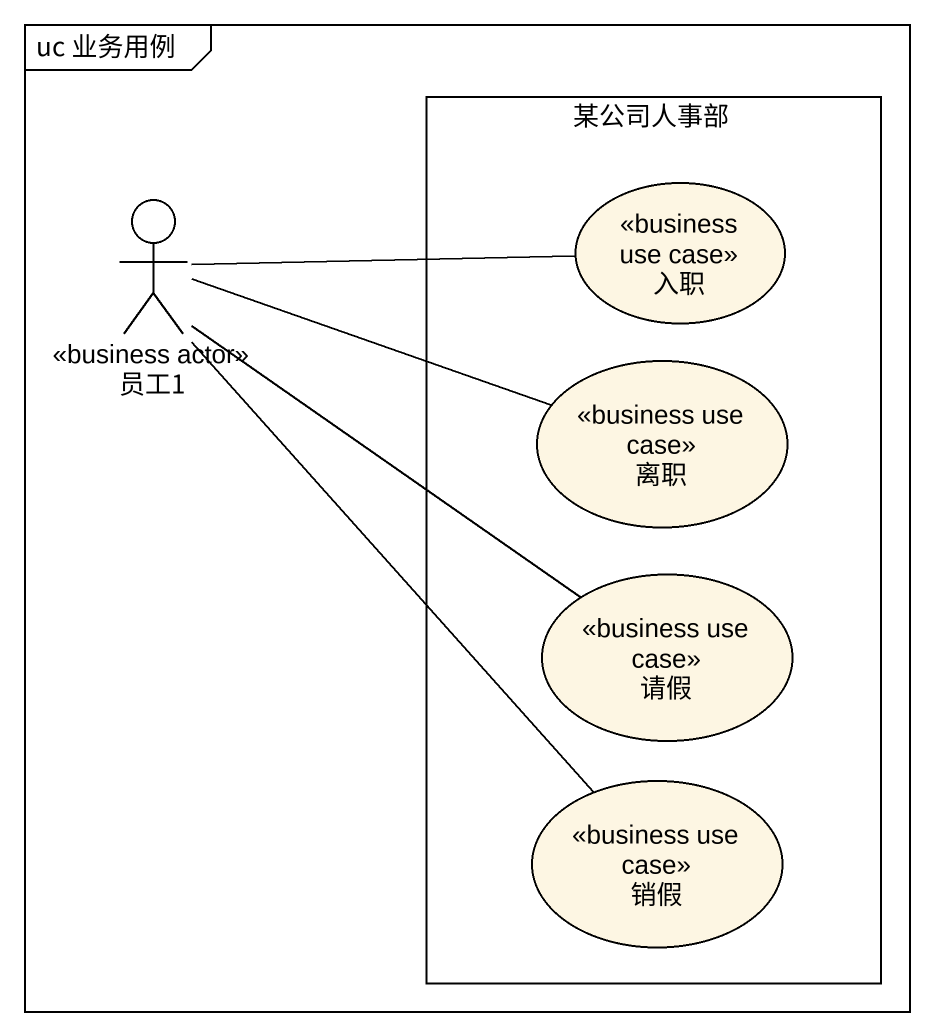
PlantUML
@startuml
mainframe uc 业务用例
rectangle 某公司人事部 {
  usecase 入职 <<business use case>>
  usecase 离职 <<business use case>>
  usecase 请假 <<business use case>>
  usecase 销假 <<business use case>>
}
actor 员工1 <<business actor>>
员工1 -right- 入职
员工1 -right- 离职
员工1 -- 请假
员工1 -- 销假
@enduml
